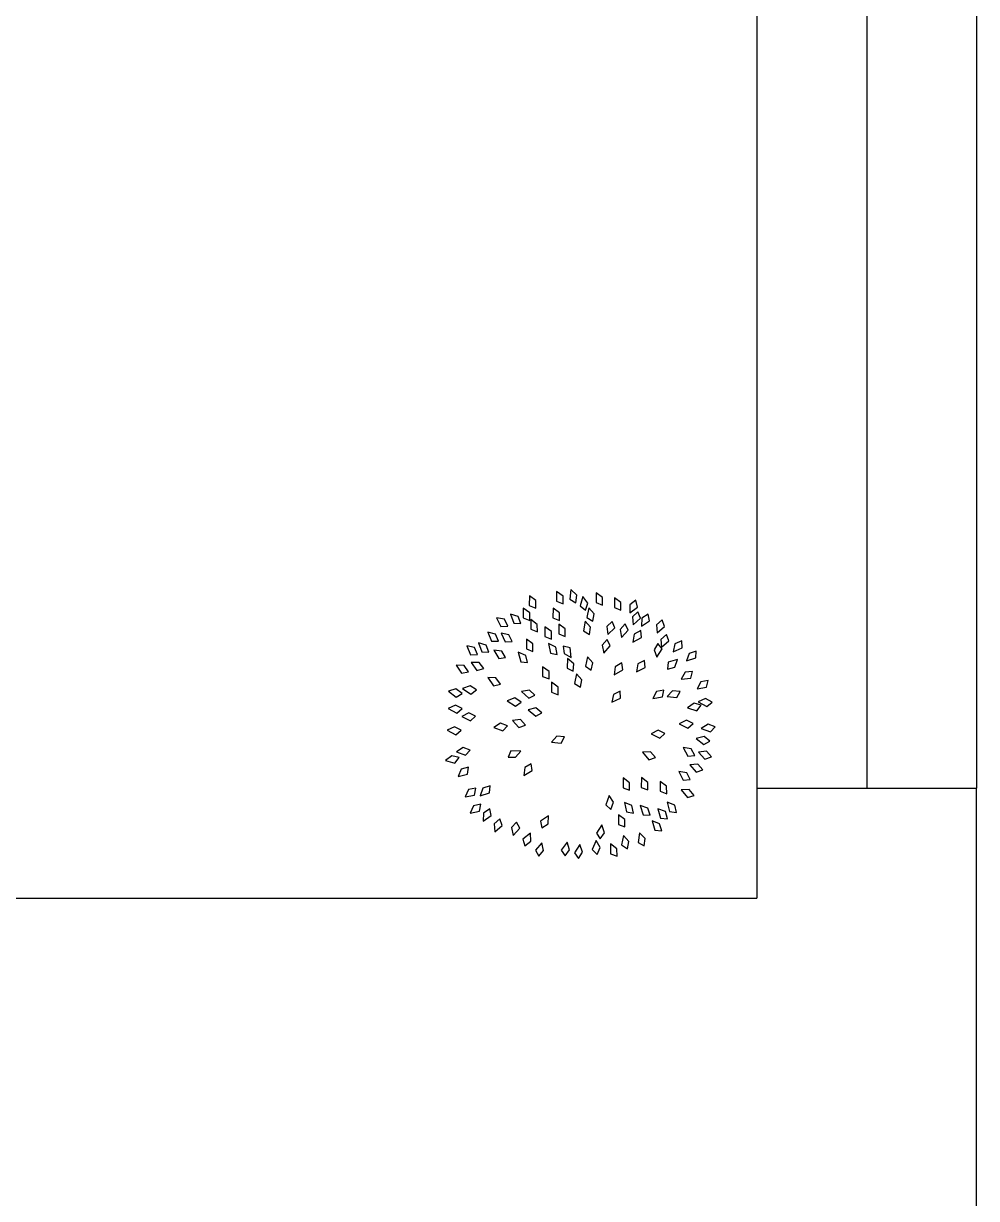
# Model space of a CAD drawing. Header units: millimetres. Extents: x -1705246 to 222838, y -3231245 to 126310.
# Drawn here: x 45075 to 45942, y -38373 to -37304 of the extents above; entities that cross this region are included whole.
import ezdxf

# ---------------------------------------------------------------- set-up
doc = ezdxf.new("R2010")
doc.units = ezdxf.units.MM
doc.layers.add('250', color=250, linetype='Continuous')

msp = doc.modelspace()

# ---------------------------------------------------------------- linework, layer by layer
at = {"layer": '250', "color": 251}
for p, q in [((45742.4, -34569.7), (45742.4, -38099.7)), ((45842.4, -34569.7), (45842.4, -37999.7)), ((45942.4, -34569.7), (45942.4, -37999.7)), ((45535.3, -37824.5), (45535.2, -37833.4)), ((45541.1, -37828.9), (45535.3, -37824.5)), ((45560.1, -37820.7), (45560.1, -37829.6)), ((45566, -37825), (45560.1, -37820.7)), ((45573.1, -37819), (45572, -37827.8)), ((45578.4, -37824.1), (45573.1, -37819)), ((45577.5, -37830.9), (45578.4, -37824.1)), ((45601.9, -37826.2), (45596.1, -37821.9)), ((45596.1, -37821.9), (45596.1, -37830.7)), ((45535.2, -37833.4), (45541.2, -37835.8)), ((45541.2, -37835.8), (45541.1, -37828.9)), ((45560.1, -37829.6), (45566, -37831.9)), ((45566, -37831.9), (45566, -37825)), ((45572, -37827.8), (45577.5, -37830.9)), ((45584.1, -37825.3), (45581.5, -37833.8)), ((45581.5, -37833.8), (45586.5, -37837.8)), ((45588.5, -37831.2), (45584.1, -37825.3)), ((45586.5, -37837.8), (45588.5, -37831.2)), ((45596.1, -37830.7), (45602, -37833.1)), ((45602, -37833.1), (45601.9, -37826.2)), ((45612.8, -37826.4), (45612.8, -37835.3)), ((45618.6, -37830.8), (45612.8, -37826.4)), ((45612.8, -37835.3), (45618.7, -37837.7)), ((45618.7, -37837.7), (45618.6, -37830.8)), ((45632.1, -37828.7), (45626.7, -37832.9)), ((45626.7, -37832.9), (45626.7, -37840.2)), ((45626.7, -37840.2), (45633.8, -37834.8)), ((45633.8, -37834.8), (45632.1, -37828.7)), ((45505.4, -37844.6), (45509.2, -37852.6)), ((45512.6, -37846), (45505.4, -37844.6)), ((45515.6, -37852.2), (45512.6, -37846)), ((45518, -37841.3), (45521.1, -37849.6)), ((45525, -37843.3), (45518, -37841.3)), ((45527.5, -37849.7), (45525, -37843.3)), ((45529.7, -37835.8), (45529.7, -37844.7)), ((45535.6, -37840.1), (45529.7, -37835.8)), ((45529.7, -37844.7), (45535.6, -37847)), ((45535.6, -37847), (45535.6, -37840.1)), ((45556.9, -37835.9), (45556.8, -37844.7)), ((45556.8, -37844.7), (45562.8, -37847.1)), ((45562.7, -37840.2), (45556.9, -37835.9)), ((45562.8, -37847.1), (45562.7, -37840.2)), ((45589.3, -37835.5), (45587.7, -37844.3)), ((45587.7, -37844.3), (45593.1, -37847.7)), ((45594.3, -37840.9), (45589.3, -37835.5)), ((45593.1, -37847.7), (45594.3, -37840.9)), ((45634.2, -37839.1), (45629.1, -37843.8)), ((45629.1, -37843.8), (45629.8, -37851)), ((45629.8, -37851), (45636.4, -37845.1)), ((45636.4, -37845.1), (45634.2, -37839.1)), ((45637.8, -37845), (45637.4, -37852.3)), ((45643.5, -37841.2), (45637.8, -37845)), ((45644.8, -37847.4), (45643.5, -37841.2)), ((45509.2, -37852.6), (45515.6, -37852.2)), ((45521.1, -37849.6), (45527.5, -37849.7)), ((45536.6, -37846.3), (45536.7, -37855.1)), ((45542.5, -37850.6), (45536.6, -37846.3)), ((45536.7, -37855.1), (45542.6, -37857.4)), ((45542.6, -37857.4), (45542.5, -37850.6)), ((45549.5, -37852.8), (45549.4, -37861.7)), ((45555.3, -37857.2), (45549.5, -37852.8)), ((45562.2, -37850.3), (45562.1, -37859.2)), ((45568, -37854.6), (45562.2, -37850.3)), ((45568, -37861.5), (45568, -37854.6)), ((45586, -37847.8), (45584.5, -37856.6)), ((45584.5, -37856.6), (45589.9, -37859.9)), ((45591, -37853.1), (45586, -37847.8)), ((45589.9, -37859.9), (45591, -37853.1)), ((45610.7, -37847.9), (45605.7, -37852.6)), ((45605.7, -37852.6), (45606.7, -37859.9)), ((45606.7, -37859.9), (45613.1, -37853.8)), ((45613.1, -37853.8), (45610.7, -37847.9)), ((45622.5, -37850.1), (45617.9, -37855.2)), ((45617.9, -37855.2), (45619.3, -37862.4)), ((45619.3, -37862.4), (45625.3, -37855.9)), ((45625.3, -37855.9), (45622.5, -37850.1)), ((45636.7, -37856.1), (45630.7, -37859.5)), ((45637.4, -37862.5), (45636.7, -37856.1)), ((45637.4, -37852.3), (45644.8, -37847.4)), ((45656.2, -37846.4), (45651.1, -37851)), ((45651.1, -37851), (45651.7, -37858.3)), ((45651.7, -37858.3), (45658.4, -37852.4)), ((45658.4, -37852.4), (45656.2, -37846.4)), ((45489, -37867.3), (45492, -37875.7)), ((45496, -37869.4), (45489, -37867.3)), ((45497.4, -37857.6), (45500.7, -37865.8)), ((45504.5, -37859.5), (45497.4, -37857.6)), ((45500.7, -37865.8), (45507.1, -37865.8)), ((45507.1, -37865.8), (45504.5, -37859.5)), ((45509.6, -37858.5), (45513.2, -37866.6)), ((45516.7, -37860.1), (45509.6, -37858.5)), ((45513.2, -37866.6), (45519.6, -37866.3)), ((45519.6, -37866.3), (45516.7, -37860.1)), ((45532.6, -37864), (45532.6, -37872.9)), ((45538.5, -37868.4), (45532.6, -37864)), ((45549.4, -37861.7), (45555.3, -37864.1)), ((45555.3, -37864.1), (45555.3, -37857.2)), ((45562.1, -37859.2), (45568, -37861.5)), ((45606.1, -37864.4), (45601.6, -37869.5)), ((45609, -37870.1), (45606.1, -37864.4)), ((45630.7, -37859.5), (45629.6, -37866.7)), ((45629.6, -37866.7), (45637.4, -37862.5)), ((45660.2, -37859.7), (45655.1, -37864.3)), ((45655.1, -37864.3), (45655.7, -37871.5)), ((45655.7, -37871.5), (45662.4, -37865.6)), ((45662.4, -37865.6), (45660.2, -37859.7)), ((45674.1, -37865.6), (45667.8, -37868.4)), ((45674.3, -37872), (45674.1, -37865.6)), ((45478.3, -37870), (45481.7, -37878.2)), ((45485.4, -37871.7), (45478.3, -37870)), ((45481.7, -37878.2), (45488.1, -37878)), ((45488.1, -37878), (45485.4, -37871.7)), ((45492, -37875.7), (45498.3, -37875.9)), ((45498.3, -37875.9), (45496, -37869.4)), ((45502.8, -37874.2), (45507.4, -37881.8)), ((45510.1, -37874.9), (45502.8, -37874.2)), ((45513.6, -37880.8), (45510.1, -37874.9)), ((45525.2, -37876), (45527.4, -37884.6)), ((45532, -37878.8), (45525.2, -37876)), ((45532.6, -37872.9), (45538.5, -37875.2)), ((45538.5, -37875.2), (45538.5, -37868.4)), ((45552.6, -37868.1), (45554.5, -37876.8)), ((45559.3, -37871.2), (45552.6, -37868.1)), ((45554.5, -37876.8), (45560.7, -37877.9)), ((45560.7, -37877.9), (45559.3, -37871.2)), ((45572.3, -37871.9), (45566.2, -37870.3)), ((45566.2, -37870.3), (45567.1, -37877.1)), ((45567.1, -37877.1), (45573.5, -37880.7)), ((45573.5, -37880.7), (45572.3, -37871.9)), ((45601.6, -37869.5), (45603, -37876.7)), ((45603, -37876.7), (45609, -37870.1)), ((45652.3, -37867.9), (45648.8, -37873.8)), ((45648.8, -37873.8), (45651.5, -37880.5)), ((45651.5, -37880.5), (45656.1, -37872.9)), ((45656.1, -37872.9), (45652.3, -37867.9)), ((45667.8, -37868.4), (45666.2, -37875.5)), ((45666.2, -37875.5), (45674.3, -37872)), ((45680.7, -37877), (45678.3, -37883.9)), ((45687.2, -37874.9), (45680.7, -37877)), ((45686.8, -37881.2), (45687.2, -37874.9)), ((45476, -37888.1), (45468.7, -37887.7)), ((45468.7, -37887.7), (45473.6, -37895.1)), ((45479.8, -37893.8), (45476, -37888.1)), ((45482.4, -37885.3), (45487.6, -37892.5)), ((45489.7, -37885.4), (45482.4, -37885.3)), ((45493.8, -37890.9), (45489.7, -37885.4)), ((45507.4, -37881.8), (45513.6, -37880.8)), ((45527.4, -37884.6), (45533.7, -37885.4)), ((45533.7, -37885.4), (45532, -37878.8)), ((45570.1, -37881.7), (45569.6, -37890.6)), ((45575.7, -37886.4), (45570.1, -37881.7)), ((45575.3, -37893.3), (45575.7, -37886.4)), ((45588.2, -37880), (45586.3, -37888.7)), ((45586.3, -37888.7), (45591.5, -37892.2)), ((45593, -37885.5), (45588.2, -37880)), ((45591.5, -37892.2), (45593, -37885.5)), ((45619.4, -37885.7), (45613.5, -37889.1)), ((45620.3, -37892), (45619.4, -37885.7)), ((45634.1, -37886.5), (45632.8, -37893.7)), ((45640.2, -37883.4), (45634.1, -37886.5)), ((45640.7, -37889.8), (45640.2, -37883.4)), ((45661.8, -37885.1), (45661.2, -37891.4)), ((45670.3, -37882.6), (45661.8, -37885.1)), ((45667.8, -37889.4), (45670.3, -37882.6)), ((45678.3, -37883.9), (45686.8, -37881.2)), ((45473.6, -37895.1), (45479.8, -37893.8)), ((45487.6, -37892.5), (45493.8, -37890.9)), ((45497.6, -37899.1), (45502.7, -37906.4)), ((45504.9, -37899.3), (45497.6, -37899.1)), ((45508.9, -37904.9), (45504.9, -37899.3)), ((45547.4, -37889.1), (45547.4, -37898)), ((45553.3, -37893.5), (45547.4, -37889.1)), ((45547.4, -37898), (45553.3, -37900.3)), ((45553.3, -37900.3), (45553.3, -37893.5)), ((45569.6, -37890.6), (45575.3, -37893.3)), ((45578.3, -37895.6), (45576.5, -37904.3)), ((45583.2, -37901.1), (45578.3, -37895.6)), ((45613.5, -37889.1), (45612.6, -37896.4)), ((45612.6, -37896.4), (45620.3, -37892)), ((45632.8, -37893.7), (45640.7, -37889.8)), ((45661.2, -37891.4), (45667.8, -37889.4)), ((45677.1, -37894.2), (45673.4, -37900.4)), ((45673.4, -37900.4), (45682.2, -37899.5)), ((45683.9, -37893.4), (45677.1, -37894.2)), ((45682.2, -37899.5), (45683.9, -37893.4)), ((45468.5, -37909.4), (45461.6, -37911.5)), ((45474.1, -37913.4), (45468.5, -37909.4)), ((45481.3, -37906.6), (45474.5, -37909.1)), ((45474.5, -37909.1), (45481.9, -37914)), ((45487.1, -37910.3), (45481.3, -37906.6)), ((45481.9, -37914), (45487.1, -37910.3)), ((45502.7, -37906.4), (45508.9, -37904.9)), ((45555.5, -37903.3), (45555.5, -37912.2)), ((45561.4, -37907.7), (45555.5, -37903.3)), ((45561.4, -37914.6), (45561.4, -37907.7)), ((45576.5, -37904.3), (45581.8, -37907.8)), ((45581.8, -37907.8), (45583.2, -37901.1)), ((45691.3, -37902.9), (45688, -37909.4)), ((45688, -37909.4), (45696.7, -37907.9)), ((45698, -37901.6), (45691.3, -37902.9)), ((45696.7, -37907.9), (45698, -37901.6)), ((45461.6, -37911.5), (45468.7, -37916.8)), ((45468.7, -37916.8), (45474.1, -37913.4)), ((45522.1, -37917.6), (45515.2, -37920.1)), ((45515.2, -37920.1), (45522.6, -37925)), ((45527.8, -37921.4), (45522.1, -37917.6)), ((45535.3, -37910.4), (45528.1, -37911.8)), ((45528.1, -37911.8), (45534.7, -37917.8)), ((45534.7, -37917.8), (45540.4, -37915)), ((45540.4, -37915), (45535.3, -37910.4)), ((45555.5, -37912.2), (45561.4, -37914.6)), ((45611.8, -37914.4), (45610.3, -37921.5)), ((45610.3, -37921.5), (45618.4, -37917.9)), ((45618.1, -37911.5), (45611.8, -37914.4)), ((45618.4, -37917.9), (45618.1, -37911.5)), ((45650.9, -37911.7), (45647.7, -37918.2)), ((45647.7, -37918.2), (45656.4, -37916.6)), ((45657.6, -37910.4), (45650.9, -37911.7)), ((45656.4, -37916.6), (45657.6, -37910.4)), ((45665.7, -37911), (45660.7, -37916.2)), ((45660.7, -37916.2), (45669.5, -37917.3)), ((45672.5, -37911.7), (45665.7, -37911)), ((45669.5, -37917.3), (45672.5, -37911.7)), ((45695.7, -37918.1), (45689.1, -37921.2)), ((45701.7, -37921.3), (45695.7, -37918.1)), ((45467.9, -37924), (45461.3, -37927.2)), ((45461.3, -37927.2), (45469.2, -37931.3)), ((45474, -37927.1), (45467.9, -37924)), ((45469.2, -37931.3), (45474, -37927.1)), ((45480.3, -37931), (45473.8, -37934.3)), ((45486.4, -37934.1), (45480.3, -37931)), ((45522.6, -37925), (45527.8, -37921.4)), ((45541.3, -37926.7), (45534.3, -37928.5)), ((45534.3, -37928.5), (45541.1, -37934.1)), ((45541.1, -37934.1), (45546.7, -37931)), ((45546.7, -37931), (45541.3, -37926.7)), ((45685.2, -37922.3), (45679.4, -37926.7)), ((45679.4, -37926.7), (45687.9, -37929.3)), ((45691.8, -37924.2), (45685.2, -37922.3)), ((45687.9, -37929.3), (45691.8, -37924.2)), ((45689.1, -37921.2), (45696.9, -37925.4)), ((45696.9, -37925.4), (45701.7, -37921.3)), ((45473.8, -37934.3), (45481.7, -37938.3)), ((45481.7, -37938.3), (45486.4, -37934.1)), ((45508.9, -37940.5), (45502.9, -37944.5)), ((45515.4, -37942.8), (45508.9, -37940.5)), ((45527.2, -37937.3), (45519.9, -37938)), ((45519.9, -37938), (45525.8, -37944.6)), ((45525.8, -37944.6), (45531.8, -37942.4)), ((45531.8, -37942.4), (45527.2, -37937.3)), ((45678.3, -37937.8), (45671.8, -37941)), ((45671.8, -37941), (45679.7, -37945.1)), ((45684.5, -37940.9), (45678.3, -37937.8)), ((45679.7, -37945.1), (45684.5, -37940.9)), ((45698, -37941.4), (45691.8, -37945.3)), ((45704.4, -37943.9), (45698, -37941.4)), ((45467.2, -37943.8), (45460.6, -37946.9)), ((45460.6, -37946.9), (45468.4, -37951.1)), ((45473.2, -37947), (45467.2, -37943.8)), ((45468.4, -37951.1), (45473.2, -37947)), ((45502.9, -37944.5), (45511.2, -37947.5)), ((45511.2, -37947.5), (45515.4, -37942.8)), ((45560.4, -37952.4), (45555.4, -37957.7)), ((45567.2, -37953.1), (45560.4, -37952.4)), ((45652.5, -37947), (45646.1, -37950.3)), ((45646.1, -37950.3), (45654, -37954.2)), ((45658.7, -37949.9), (45652.5, -37947)), ((45654, -37954.2), (45658.7, -37949.9)), ((45694.3, -37952.6), (45687.3, -37954.5)), ((45691.8, -37945.3), (45700.1, -37948.5)), ((45699.7, -37956.8), (45694.3, -37952.6)), ((45700.1, -37948.5), (45704.4, -37943.9)), ((45475.1, -37962.6), (45469, -37966.6)), ((45481.5, -37965), (45475.1, -37962.6)), ((45555.4, -37957.7), (45564.2, -37958.7)), ((45564.2, -37958.7), (45567.2, -37953.1)), ((45675.3, -37962.8), (45679.5, -37970.6)), ((45682.5, -37963.8), (45675.3, -37962.8)), ((45687.3, -37954.5), (45694.2, -37960)), ((45694.2, -37960), (45699.7, -37956.8)), ((45464.6, -37970.1), (45458.9, -37974.6)), ((45471.3, -37971.7), (45464.6, -37970.1)), ((45467.5, -37976.9), (45471.3, -37971.7)), ((45469, -37966.6), (45477.3, -37969.7)), ((45477.3, -37969.7), (45481.5, -37965)), ((45518.5, -37965.6), (45516, -37971.4)), ((45516, -37971.4), (45522.8, -37971.6)), ((45527.4, -37965.9), (45518.5, -37965.6)), ((45522.8, -37971.6), (45527.4, -37965.9)), ((45645.6, -37966.5), (45638.4, -37966.9)), ((45638.4, -37966.9), (45644, -37973.8)), ((45644, -37973.8), (45650.1, -37971.8)), ((45650.1, -37971.8), (45645.6, -37966.5)), ((45679.5, -37970.6), (45685.8, -37969.8)), ((45685.8, -37969.8), (45682.5, -37963.8)), ((45696.5, -37966.1), (45689.2, -37966.9)), ((45689.2, -37966.9), (45695.2, -37973.4)), ((45695.2, -37973.4), (45701.1, -37971.2)), ((45701.1, -37971.2), (45696.5, -37966.1)), ((45458.9, -37974.6), (45467.5, -37976.9)), ((45473.2, -37982.4), (45470.6, -37989.2)), ((45479.8, -37980.5), (45473.2, -37982.4)), ((45479.1, -37986.8), (45479.8, -37980.5)), ((45531.1, -37981), (45530.4, -37988.3)), ((45530.4, -37988.3), (45538, -37983.7)), ((45537, -37977.4), (45531.1, -37981)), ((45538, -37983.7), (45537, -37977.4)), ((45671.5, -37984.4), (45675.3, -37992.4)), ((45678.6, -37985.7), (45671.5, -37984.4)), ((45688.7, -37977.8), (45681.4, -37978.3)), ((45681.4, -37978.3), (45687.1, -37985.1)), ((45687.1, -37985.1), (45693.1, -37983)), ((45693.1, -37983), (45688.7, -37977.8)), ((45470.6, -37989.2), (45479.1, -37986.8)), ((45620.7, -37990.4), (45620.6, -37999.3)), ((45626.5, -37994.7), (45620.7, -37990.4)), ((45626.6, -38001.6), (45626.5, -37994.7)), ((45637.3, -37990.1), (45637.2, -37999)), ((45643.1, -37994.5), (45637.3, -37990.1)), ((45643.1, -38001.3), (45643.1, -37994.5)), ((45654.5, -37993.5), (45654.4, -38002.4)), ((45660.3, -37997.9), (45654.5, -37993.5)), ((45675.3, -37992.4), (45681.7, -37991.9)), ((45681.7, -37991.9), (45678.6, -37985.7)), ((45479.8, -38001), (45476.7, -38007.6)), ((45476.7, -38007.6), (45485.4, -38005.9)), ((45486.5, -37999.6), (45479.8, -38001)), ((45485.4, -38005.9), (45486.5, -37999.6)), ((45493, -37999.7), (45490.5, -38006.6)), ((45490.5, -38006.6), (45499, -38004)), ((45499.5, -37997.7), (45493, -37999.7)), ((45499, -38004), (45499.5, -37997.7)), ((45607.9, -38006.4), (45604.8, -38014.7)), ((45611.9, -38012.5), (45607.9, -38006.4)), ((45620.6, -37999.3), (45626.6, -38001.6)), ((45637.2, -37999), (45643.1, -38001.3)), ((45654.4, -38002.4), (45660.4, -38004.7)), ((45660.4, -38004.7), (45660.3, -37997.9)), ((45680.9, -38000.9), (45673.6, -38001.3)), ((45673.6, -38001.3), (45679.3, -38008.2)), ((45679.3, -38008.2), (45685.3, -38006.2)), ((45685.3, -38006.2), (45680.9, -38000.9)), ((45742.4, -37999.7), (45942.4, -37999.7)), ((45942.4, -39509.7), (45942.4, -37999.7)), ((45484.3, -38015.8), (45481.3, -38022.4)), ((45491, -38014.2), (45484.3, -38015.8)), ((45490, -38020.5), (45491, -38014.2)), ((45604.8, -38014.7), (45609.5, -38019)), ((45609.5, -38019), (45611.9, -38012.5)), ((45621.9, -38012.6), (45623.8, -38021.3)), ((45628.6, -38015.6), (45621.9, -38012.6)), ((45630.1, -38022.3), (45628.6, -38015.6)), ((45636.2, -38015.5), (45639, -38024)), ((45643.1, -38017.8), (45636.2, -38015.5)), ((45660.9, -38012.3), (45663, -38020.9)), ((45667.6, -38015.1), (45660.9, -38012.3)), ((45669.3, -38021.8), (45667.6, -38015.1)), ((45481.3, -38022.4), (45490, -38020.5)), ((45493.5, -38022.4), (45493.3, -38029.6)), ((45493.3, -38029.6), (45500.6, -38024.6)), ((45499.2, -38018.4), (45493.5, -38022.4)), ((45500.6, -38024.6), (45499.2, -38018.4)), ((45508.3, -38027.6), (45503.2, -38032.2)), ((45510.5, -38033.6), (45508.3, -38027.6)), ((45552.8, -38024.9), (45545.3, -38029.6)), ((45552.3, -38032.1), (45552.8, -38024.9)), ((45616.3, -38023.8), (45616.3, -38032.6)), ((45622.2, -38028.1), (45616.3, -38023.8)), ((45623.8, -38021.3), (45630.1, -38022.3)), ((45639, -38024), (45645.4, -38024.3)), ((45645.4, -38024.3), (45643.1, -38017.8)), ((45652.3, -38018.4), (45654.6, -38026.9)), ((45659.1, -38021), (45652.3, -38018.4)), ((45654.6, -38026.9), (45661, -38027.6)), ((45661, -38027.6), (45659.1, -38021)), ((45663, -38020.9), (45669.3, -38021.8)), ((45503.2, -38032.2), (45503.8, -38039.5)), ((45503.8, -38039.5), (45510.5, -38033.6)), ((45523.6, -38030.5), (45519.1, -38035.6)), ((45519.1, -38035.6), (45520.6, -38042.8)), ((45520.6, -38042.8), (45526.5, -38036.1)), ((45526.5, -38036.1), (45523.6, -38030.5)), ((45545.3, -38029.6), (45546.5, -38035.8)), ((45546.5, -38035.8), (45552.3, -38032.1)), ((45601.4, -38033.2), (45596.3, -38040.5)), ((45603.7, -38040.2), (45601.4, -38033.2)), ((45616.3, -38032.6), (45622.2, -38035)), ((45622.2, -38035), (45622.2, -38028.1)), ((45647.1, -38029.5), (45649.6, -38038)), ((45653.9, -38032), (45647.1, -38029.5)), ((45649.6, -38038), (45656, -38038.5)), ((45656, -38038.5), (45653.9, -38032)), ((45536.3, -38040.6), (45529.3, -38046)), ((45529.3, -38046), (45531.1, -38052.1)), ((45531.1, -38052.1), (45536.5, -38047.9)), ((45536.5, -38047.9), (45536.3, -38040.6)), ((45569.6, -38048.9), (45564.4, -38056.1)), ((45571.8, -38055.8), (45569.6, -38048.9)), ((45596.2, -38047.3), (45592.5, -38055.4)), ((45599.8, -38053.6), (45596.2, -38047.3)), ((45596.3, -38040.5), (45599.7, -38045.8)), ((45599.7, -38045.8), (45603.7, -38040.2)), ((45621.1, -38042.7), (45619.3, -38051.4)), ((45626, -38048.1), (45621.1, -38042.7)), ((45624.7, -38054.8), (45626, -38048.1)), ((45635.6, -38040.3), (45634.3, -38049.1)), ((45634.3, -38049.1), (45639.8, -38052.3)), ((45640.8, -38045.5), (45635.6, -38040.3)), ((45639.8, -38052.3), (45640.8, -38045.5)), ((45546.6, -38049.3), (45540.8, -38056)), ((45540.8, -38056), (45543.8, -38061.7)), ((45543.8, -38061.7), (45548.2, -38056.5)), ((45548.2, -38056.5), (45546.6, -38049.3)), ((45564.4, -38056.1), (45567.9, -38061.4)), ((45567.9, -38061.4), (45571.8, -38055.8)), ((45581.2, -38050.9), (45576.4, -38058.4)), ((45576.4, -38058.4), (45580.1, -38063.6)), ((45580.1, -38063.6), (45583.8, -38057.8)), ((45583.8, -38057.8), (45581.2, -38050.9)), ((45592.5, -38055.4), (45597, -38059.9)), ((45597, -38059.9), (45599.8, -38053.6)), ((45609.2, -38050.4), (45609.1, -38059.3)), ((45609.1, -38059.3), (45615.1, -38061.7)), ((45615, -38054.8), (45609.2, -38050.4)), ((45615.1, -38061.7), (45615, -38054.8)), ((45619.3, -38051.4), (45624.7, -38054.8)), ((44412.4, -38099.7), (45742.4, -38099.7))]:
    msp.add_line(p, q, dxfattribs=at)

doc.saveas('drawing.dxf')
